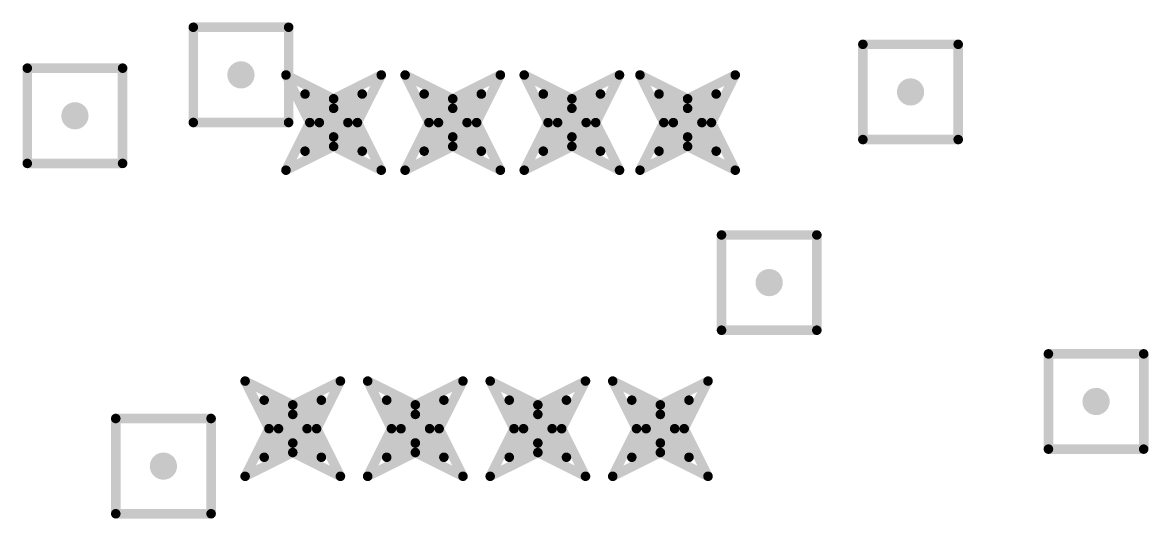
# Model space of a CAD drawing. Header units: inches. Extents: x 0 to 17, y 0 to 4.
# Drawn here: x 2.5636 to 2.8892, y 0.0055 to 0.149 of the extents above; entities that cross this region are included whole.
import ezdxf

# ---------------------------------------------------------------- set-up
doc = ezdxf.new("R2010")
doc.units = ezdxf.units.IN
doc.header["$MEASUREMENT"] = 0
doc.layers.add('Drill Drawing', color=1, linetype='Continuous')
doc.layers.add('Via Holes', color=16, linetype='Continuous')

msp = doc.modelspace()

# ---------------------------------------------------------------- hatches: boundary and pattern name
at = {"layer": 'Via Holes'}
h = msp.add_hatch(color=7, dxfattribs=at)
edge = h.paths.add_edge_path()
edge.add_arc((2.62675, 0.13389), 0.00394, 0, 360)
h = msp.add_hatch(color=7, dxfattribs=at)
edge = h.paths.add_edge_path()
edge.add_arc((2.82037, 0.12895), 0.00394, 0, 360)
h = msp.add_hatch(color=7, dxfattribs=at)
edge = h.paths.add_edge_path()
edge.add_arc((2.65354, 0.12008), 0.00787, 0, 360)
h = msp.add_hatch(color=7, dxfattribs=at)
edge = h.paths.add_edge_path()
edge.add_arc((2.68799, 0.12008), 0.00787, 0, 360)
h = msp.add_hatch(color=7, dxfattribs=at)
edge = h.paths.add_edge_path()
edge.add_arc((2.72244, 0.12008), 0.00787, 0, 360)
h = msp.add_hatch(color=7, dxfattribs=at)
edge = h.paths.add_edge_path()
edge.add_arc((2.75591, 0.12008), 0.00787, 0, 360)
h = msp.add_hatch(color=7, dxfattribs=at)
edge = h.paths.add_edge_path()
edge.add_arc((2.57874, 0.12205), 0.00394, 0, 360)
h = msp.add_hatch(color=7, dxfattribs=at)
edge = h.paths.add_edge_path()
edge.add_arc((2.77949, 0.07378), 0.00394, 0, 360)
h = msp.add_hatch(color=7, dxfattribs=at)
edge = h.paths.add_edge_path()
edge.add_arc((2.87402, 0.03937), 0.00394, 0, 360)
h = msp.add_hatch(color=7, dxfattribs=at)
edge = h.paths.add_edge_path()
edge.add_arc((2.64173, 0.0315), 0.00787, 0, 360)
h = msp.add_hatch(color=7, dxfattribs=at)
edge = h.paths.add_edge_path()
edge.add_arc((2.67717, 0.0315), 0.00787, 0, 360)
h = msp.add_hatch(color=7, dxfattribs=at)
edge = h.paths.add_edge_path()
edge.add_arc((2.7126, 0.0315), 0.00787, 0, 360)
h = msp.add_hatch(color=7, dxfattribs=at)
edge = h.paths.add_edge_path()
edge.add_arc((2.74803, 0.0315), 0.00787, 0, 360)
h = msp.add_hatch(color=7, dxfattribs=at)
edge = h.paths.add_edge_path()
edge.add_arc((2.60433, 0.02067), 0.00394, 0, 360)

# ---------------------------------------------------------------- linework, layer by layer
at = {"layer": 'Drill Drawing'}
for points in [[(2.61297, 0.14767, 0.00276, 0.00276, 0), (2.64053, 0.14767, 0.00276, 0.00276, 0)], [(2.61297, 0.12011, 0.00276, 0.00276, 0), (2.61297, 0.14767, 0.00276, 0.00276, 0)], [(2.64053, 0.12011, 0.00276, 0.00276, 0), (2.64053, 0.14767, 0.00276, 0.00276, 0)], [(2.80659, 0.14273, 0.00276, 0.00276, 0), (2.83415, 0.14273, 0.00276, 0.00276, 0)], [(2.80659, 0.11517, 0.00276, 0.00276, 0), (2.80659, 0.14273, 0.00276, 0.00276, 0)], [(2.83415, 0.11517, 0.00276, 0.00276, 0), (2.83415, 0.14273, 0.00276, 0.00276, 0)], [(2.56496, 0.13583, 0.00276, 0.00276, 0), (2.59252, 0.13583, 0.00276, 0.00276, 0)], [(2.56496, 0.10827, 0.00276, 0.00276, 0), (2.56496, 0.13583, 0.00276, 0.00276, 0)], [(2.59252, 0.10827, 0.00276, 0.00276, 0), (2.59252, 0.13583, 0.00276, 0.00276, 0)], [(2.63976, 0.13386, 0.00276, 0.00276, 0), (2.65354, 0.12697, 0.00276, 0.00276, 0)], [(2.63976, 0.13386, 0.00276, 0.00276, 0), (2.64665, 0.12008, 0.00276, 0.00276, 0)], [(2.65354, 0.12697, 0.00276, 0.00276, 0), (2.66732, 0.13386, 0.00276, 0.00276, 0)], [(2.66043, 0.12008, 0.00276, 0.00276, 0), (2.66732, 0.13386, 0.00276, 0.00276, 0)], [(2.67421, 0.13386, 0.00276, 0.00276, 0), (2.68799, 0.12697, 0.00276, 0.00276, 0)], [(2.67421, 0.13386, 0.00276, 0.00276, 0), (2.6811, 0.12008, 0.00276, 0.00276, 0)], [(2.68799, 0.12697, 0.00276, 0.00276, 0), (2.70177, 0.13386, 0.00276, 0.00276, 0)], [(2.69488, 0.12008, 0.00276, 0.00276, 0), (2.70177, 0.13386, 0.00276, 0.00276, 0)], [(2.70866, 0.13386, 0.00276, 0.00276, 0), (2.72244, 0.12697, 0.00276, 0.00276, 0)], [(2.70866, 0.13386, 0.00276, 0.00276, 0), (2.71555, 0.12008, 0.00276, 0.00276, 0)], [(2.72244, 0.12697, 0.00276, 0.00276, 0), (2.73622, 0.13386, 0.00276, 0.00276, 0)], [(2.72933, 0.12008, 0.00276, 0.00276, 0), (2.73622, 0.13386, 0.00276, 0.00276, 0)], [(2.74213, 0.13386, 0.00276, 0.00276, 0), (2.75591, 0.12697, 0.00276, 0.00276, 0)], [(2.74213, 0.13386, 0.00276, 0.00276, 0), (2.74902, 0.12008, 0.00276, 0.00276, 0)], [(2.75591, 0.12697, 0.00276, 0.00276, 0), (2.76968, 0.13386, 0.00276, 0.00276, 0)], [(2.7628, 0.12008, 0.00276, 0.00276, 0), (2.76968, 0.13386, 0.00276, 0.00276, 0)], [(2.64528, 0.12835, 0.00276, 0.00276, 0), (2.65354, 0.12421, 0.00276, 0.00276, 0)], [(2.64528, 0.12835, 0.00276, 0.00276, 0), (2.64941, 0.12008, 0.00276, 0.00276, 0)], [(2.65354, 0.12421, 0.00276, 0.00276, 0), (2.66181, 0.12835, 0.00276, 0.00276, 0)], [(2.65768, 0.12008, 0.00276, 0.00276, 0), (2.66181, 0.12835, 0.00276, 0.00276, 0)], [(2.67972, 0.12835, 0.00276, 0.00276, 0), (2.68799, 0.12421, 0.00276, 0.00276, 0)], [(2.67972, 0.12835, 0.00276, 0.00276, 0), (2.68386, 0.12008, 0.00276, 0.00276, 0)], [(2.68799, 0.12421, 0.00276, 0.00276, 0), (2.69626, 0.12835, 0.00276, 0.00276, 0)], [(2.69213, 0.12008, 0.00276, 0.00276, 0), (2.69626, 0.12835, 0.00276, 0.00276, 0)], [(2.71417, 0.12835, 0.00276, 0.00276, 0), (2.72244, 0.12421, 0.00276, 0.00276, 0)], [(2.71417, 0.12835, 0.00276, 0.00276, 0), (2.71831, 0.12008, 0.00276, 0.00276, 0)], [(2.72244, 0.12421, 0.00276, 0.00276, 0), (2.73071, 0.12835, 0.00276, 0.00276, 0)], [(2.72657, 0.12008, 0.00276, 0.00276, 0), (2.73071, 0.12835, 0.00276, 0.00276, 0)], [(2.74764, 0.12835, 0.00276, 0.00276, 0), (2.75591, 0.12421, 0.00276, 0.00276, 0)], [(2.74764, 0.12835, 0.00276, 0.00276, 0), (2.75177, 0.12008, 0.00276, 0.00276, 0)], [(2.75591, 0.12421, 0.00276, 0.00276, 0), (2.76417, 0.12835, 0.00276, 0.00276, 0)], [(2.76004, 0.12008, 0.00276, 0.00276, 0), (2.76417, 0.12835, 0.00276, 0.00276, 0)], [(2.61297, 0.12011, 0.00276, 0.00276, 0), (2.64053, 0.12011, 0.00276, 0.00276, 0)], [(2.63976, 0.1063, 0.00276, 0.00276, 0), (2.64665, 0.12008, 0.00276, 0.00276, 0)], [(2.64528, 0.11181, 0.00276, 0.00276, 0), (2.64941, 0.12008, 0.00276, 0.00276, 0)], [(2.65768, 0.12008, 0.00276, 0.00276, 0), (2.66181, 0.11181, 0.00276, 0.00276, 0)], [(2.66043, 0.12008, 0.00276, 0.00276, 0), (2.66732, 0.1063, 0.00276, 0.00276, 0)], [(2.67421, 0.1063, 0.00276, 0.00276, 0), (2.6811, 0.12008, 0.00276, 0.00276, 0)], [(2.67972, 0.11181, 0.00276, 0.00276, 0), (2.68386, 0.12008, 0.00276, 0.00276, 0)], [(2.69213, 0.12008, 0.00276, 0.00276, 0), (2.69626, 0.11181, 0.00276, 0.00276, 0)], [(2.69488, 0.12008, 0.00276, 0.00276, 0), (2.70177, 0.1063, 0.00276, 0.00276, 0)], [(2.70866, 0.1063, 0.00276, 0.00276, 0), (2.71555, 0.12008, 0.00276, 0.00276, 0)], [(2.71417, 0.11181, 0.00276, 0.00276, 0), (2.71831, 0.12008, 0.00276, 0.00276, 0)], [(2.72657, 0.12008, 0.00276, 0.00276, 0), (2.73071, 0.11181, 0.00276, 0.00276, 0)], [(2.72933, 0.12008, 0.00276, 0.00276, 0), (2.73622, 0.1063, 0.00276, 0.00276, 0)], [(2.74213, 0.1063, 0.00276, 0.00276, 0), (2.74902, 0.12008, 0.00276, 0.00276, 0)], [(2.74764, 0.11181, 0.00276, 0.00276, 0), (2.75177, 0.12008, 0.00276, 0.00276, 0)], [(2.76004, 0.12008, 0.00276, 0.00276, 0), (2.76417, 0.11181, 0.00276, 0.00276, 0)], [(2.7628, 0.12008, 0.00276, 0.00276, 0), (2.76968, 0.1063, 0.00276, 0.00276, 0)], [(2.64528, 0.11181, 0.00276, 0.00276, 0), (2.65354, 0.11594, 0.00276, 0.00276, 0)], [(2.65354, 0.11594, 0.00276, 0.00276, 0), (2.66181, 0.11181, 0.00276, 0.00276, 0)], [(2.67972, 0.11181, 0.00276, 0.00276, 0), (2.68799, 0.11594, 0.00276, 0.00276, 0)], [(2.68799, 0.11594, 0.00276, 0.00276, 0), (2.69626, 0.11181, 0.00276, 0.00276, 0)], [(2.71417, 0.11181, 0.00276, 0.00276, 0), (2.72244, 0.11594, 0.00276, 0.00276, 0)], [(2.72244, 0.11594, 0.00276, 0.00276, 0), (2.73071, 0.11181, 0.00276, 0.00276, 0)], [(2.74764, 0.11181, 0.00276, 0.00276, 0), (2.75591, 0.11594, 0.00276, 0.00276, 0)], [(2.75591, 0.11594, 0.00276, 0.00276, 0), (2.76417, 0.11181, 0.00276, 0.00276, 0)], [(2.63976, 0.1063, 0.00276, 0.00276, 0), (2.65354, 0.11319, 0.00276, 0.00276, 0)], [(2.65354, 0.11319, 0.00276, 0.00276, 0), (2.66732, 0.1063, 0.00276, 0.00276, 0)], [(2.67421, 0.1063, 0.00276, 0.00276, 0), (2.68799, 0.11319, 0.00276, 0.00276, 0)], [(2.68799, 0.11319, 0.00276, 0.00276, 0), (2.70177, 0.1063, 0.00276, 0.00276, 0)], [(2.70866, 0.1063, 0.00276, 0.00276, 0), (2.72244, 0.11319, 0.00276, 0.00276, 0)], [(2.72244, 0.11319, 0.00276, 0.00276, 0), (2.73622, 0.1063, 0.00276, 0.00276, 0)], [(2.74213, 0.1063, 0.00276, 0.00276, 0), (2.75591, 0.11319, 0.00276, 0.00276, 0)], [(2.75591, 0.11319, 0.00276, 0.00276, 0), (2.76968, 0.1063, 0.00276, 0.00276, 0)], [(2.80659, 0.11517, 0.00276, 0.00276, 0), (2.83415, 0.11517, 0.00276, 0.00276, 0)], [(2.56496, 0.10827, 0.00276, 0.00276, 0), (2.59252, 0.10827, 0.00276, 0.00276, 0)], [(2.76571, 0.08756, 0.00276, 0.00276, 0), (2.79327, 0.08756, 0.00276, 0.00276, 0)], [(2.76571, 0.06, 0.00276, 0.00276, 0), (2.76571, 0.08756, 0.00276, 0.00276, 0)], [(2.79327, 0.06, 0.00276, 0.00276, 0), (2.79327, 0.08756, 0.00276, 0.00276, 0)], [(2.76571, 0.06, 0.00276, 0.00276, 0), (2.79327, 0.06, 0.00276, 0.00276, 0)], [(2.86024, 0.05315, 0.00276, 0.00276, 0), (2.8878, 0.05315, 0.00276, 0.00276, 0)], [(2.86024, 0.02559, 0.00276, 0.00276, 0), (2.86024, 0.05315, 0.00276, 0.00276, 0)], [(2.8878, 0.02559, 0.00276, 0.00276, 0), (2.8878, 0.05315, 0.00276, 0.00276, 0)], [(2.62795, 0.04528, 0.00276, 0.00276, 0), (2.64173, 0.03839, 0.00276, 0.00276, 0)], [(2.62795, 0.04528, 0.00276, 0.00276, 0), (2.63484, 0.0315, 0.00276, 0.00276, 0)], [(2.64173, 0.03839, 0.00276, 0.00276, 0), (2.65551, 0.04528, 0.00276, 0.00276, 0)], [(2.64862, 0.0315, 0.00276, 0.00276, 0), (2.65551, 0.04528, 0.00276, 0.00276, 0)], [(2.66339, 0.04528, 0.00276, 0.00276, 0), (2.67717, 0.03839, 0.00276, 0.00276, 0)], [(2.66339, 0.04528, 0.00276, 0.00276, 0), (2.67028, 0.0315, 0.00276, 0.00276, 0)], [(2.67717, 0.03839, 0.00276, 0.00276, 0), (2.69095, 0.04528, 0.00276, 0.00276, 0)], [(2.68406, 0.0315, 0.00276, 0.00276, 0), (2.69095, 0.04528, 0.00276, 0.00276, 0)], [(2.69882, 0.04528, 0.00276, 0.00276, 0), (2.7126, 0.03839, 0.00276, 0.00276, 0)], [(2.69882, 0.04528, 0.00276, 0.00276, 0), (2.70571, 0.0315, 0.00276, 0.00276, 0)], [(2.7126, 0.03839, 0.00276, 0.00276, 0), (2.72638, 0.04528, 0.00276, 0.00276, 0)], [(2.71949, 0.0315, 0.00276, 0.00276, 0), (2.72638, 0.04528, 0.00276, 0.00276, 0)], [(2.73425, 0.04528, 0.00276, 0.00276, 0), (2.74803, 0.03839, 0.00276, 0.00276, 0)], [(2.73425, 0.04528, 0.00276, 0.00276, 0), (2.74114, 0.0315, 0.00276, 0.00276, 0)], [(2.74803, 0.03839, 0.00276, 0.00276, 0), (2.76181, 0.04528, 0.00276, 0.00276, 0)], [(2.75492, 0.0315, 0.00276, 0.00276, 0), (2.76181, 0.04528, 0.00276, 0.00276, 0)], [(2.63346, 0.03976, 0.00276, 0.00276, 0), (2.64173, 0.03563, 0.00276, 0.00276, 0)], [(2.63346, 0.03976, 0.00276, 0.00276, 0), (2.6376, 0.0315, 0.00276, 0.00276, 0)], [(2.64173, 0.03563, 0.00276, 0.00276, 0), (2.65, 0.03976, 0.00276, 0.00276, 0)], [(2.64587, 0.0315, 0.00276, 0.00276, 0), (2.65, 0.03976, 0.00276, 0.00276, 0)], [(2.6689, 0.03976, 0.00276, 0.00276, 0), (2.67717, 0.03563, 0.00276, 0.00276, 0)], [(2.6689, 0.03976, 0.00276, 0.00276, 0), (2.67303, 0.0315, 0.00276, 0.00276, 0)], [(2.67717, 0.03563, 0.00276, 0.00276, 0), (2.68543, 0.03976, 0.00276, 0.00276, 0)], [(2.6813, 0.0315, 0.00276, 0.00276, 0), (2.68543, 0.03976, 0.00276, 0.00276, 0)], [(2.70433, 0.03976, 0.00276, 0.00276, 0), (2.7126, 0.03563, 0.00276, 0.00276, 0)], [(2.70433, 0.03976, 0.00276, 0.00276, 0), (2.70846, 0.0315, 0.00276, 0.00276, 0)], [(2.7126, 0.03563, 0.00276, 0.00276, 0), (2.72087, 0.03976, 0.00276, 0.00276, 0)], [(2.71673, 0.0315, 0.00276, 0.00276, 0), (2.72087, 0.03976, 0.00276, 0.00276, 0)], [(2.73976, 0.03976, 0.00276, 0.00276, 0), (2.74803, 0.03563, 0.00276, 0.00276, 0)], [(2.73976, 0.03976, 0.00276, 0.00276, 0), (2.7439, 0.0315, 0.00276, 0.00276, 0)], [(2.74803, 0.03563, 0.00276, 0.00276, 0), (2.7563, 0.03976, 0.00276, 0.00276, 0)], [(2.75217, 0.0315, 0.00276, 0.00276, 0), (2.7563, 0.03976, 0.00276, 0.00276, 0)], [(2.59055, 0.03445, 0.00276, 0.00276, 0), (2.61811, 0.03445, 0.00276, 0.00276, 0)], [(2.59055, 0.00689, 0.00276, 0.00276, 0), (2.59055, 0.03445, 0.00276, 0.00276, 0)], [(2.61811, 0.00689, 0.00276, 0.00276, 0), (2.61811, 0.03445, 0.00276, 0.00276, 0)], [(2.62795, 0.01772, 0.00276, 0.00276, 0), (2.63484, 0.0315, 0.00276, 0.00276, 0)], [(2.63346, 0.02323, 0.00276, 0.00276, 0), (2.6376, 0.0315, 0.00276, 0.00276, 0)], [(2.64587, 0.0315, 0.00276, 0.00276, 0), (2.65, 0.02323, 0.00276, 0.00276, 0)], [(2.64862, 0.0315, 0.00276, 0.00276, 0), (2.65551, 0.01772, 0.00276, 0.00276, 0)], [(2.66339, 0.01772, 0.00276, 0.00276, 0), (2.67028, 0.0315, 0.00276, 0.00276, 0)], [(2.6689, 0.02323, 0.00276, 0.00276, 0), (2.67303, 0.0315, 0.00276, 0.00276, 0)], [(2.6813, 0.0315, 0.00276, 0.00276, 0), (2.68543, 0.02323, 0.00276, 0.00276, 0)], [(2.68406, 0.0315, 0.00276, 0.00276, 0), (2.69095, 0.01772, 0.00276, 0.00276, 0)], [(2.69882, 0.01772, 0.00276, 0.00276, 0), (2.70571, 0.0315, 0.00276, 0.00276, 0)], [(2.70433, 0.02323, 0.00276, 0.00276, 0), (2.70846, 0.0315, 0.00276, 0.00276, 0)], [(2.71673, 0.0315, 0.00276, 0.00276, 0), (2.72087, 0.02323, 0.00276, 0.00276, 0)], [(2.71949, 0.0315, 0.00276, 0.00276, 0), (2.72638, 0.01772, 0.00276, 0.00276, 0)], [(2.73425, 0.01772, 0.00276, 0.00276, 0), (2.74114, 0.0315, 0.00276, 0.00276, 0)], [(2.73976, 0.02323, 0.00276, 0.00276, 0), (2.7439, 0.0315, 0.00276, 0.00276, 0)], [(2.75217, 0.0315, 0.00276, 0.00276, 0), (2.7563, 0.02323, 0.00276, 0.00276, 0)], [(2.75492, 0.0315, 0.00276, 0.00276, 0), (2.76181, 0.01772, 0.00276, 0.00276, 0)], [(2.63346, 0.02323, 0.00276, 0.00276, 0), (2.64173, 0.02736, 0.00276, 0.00276, 0)], [(2.64173, 0.02736, 0.00276, 0.00276, 0), (2.65, 0.02323, 0.00276, 0.00276, 0)], [(2.6689, 0.02323, 0.00276, 0.00276, 0), (2.67717, 0.02736, 0.00276, 0.00276, 0)], [(2.67717, 0.02736, 0.00276, 0.00276, 0), (2.68543, 0.02323, 0.00276, 0.00276, 0)], [(2.70433, 0.02323, 0.00276, 0.00276, 0), (2.7126, 0.02736, 0.00276, 0.00276, 0)], [(2.7126, 0.02736, 0.00276, 0.00276, 0), (2.72087, 0.02323, 0.00276, 0.00276, 0)], [(2.73976, 0.02323, 0.00276, 0.00276, 0), (2.74803, 0.02736, 0.00276, 0.00276, 0)], [(2.74803, 0.02736, 0.00276, 0.00276, 0), (2.7563, 0.02323, 0.00276, 0.00276, 0)], [(2.86024, 0.02559, 0.00276, 0.00276, 0), (2.8878, 0.02559, 0.00276, 0.00276, 0)], [(2.62795, 0.01772, 0.00276, 0.00276, 0), (2.64173, 0.02461, 0.00276, 0.00276, 0)], [(2.64173, 0.02461, 0.00276, 0.00276, 0), (2.65551, 0.01772, 0.00276, 0.00276, 0)], [(2.66339, 0.01772, 0.00276, 0.00276, 0), (2.67717, 0.02461, 0.00276, 0.00276, 0)], [(2.67717, 0.02461, 0.00276, 0.00276, 0), (2.69095, 0.01772, 0.00276, 0.00276, 0)], [(2.69882, 0.01772, 0.00276, 0.00276, 0), (2.7126, 0.02461, 0.00276, 0.00276, 0)], [(2.7126, 0.02461, 0.00276, 0.00276, 0), (2.72638, 0.01772, 0.00276, 0.00276, 0)], [(2.73425, 0.01772, 0.00276, 0.00276, 0), (2.74803, 0.02461, 0.00276, 0.00276, 0)], [(2.74803, 0.02461, 0.00276, 0.00276, 0), (2.76181, 0.01772, 0.00276, 0.00276, 0)], [(2.59055, 0.00689, 0.00276, 0.00276, 0), (2.61811, 0.00689, 0.00276, 0.00276, 0)]]:
    msp.add_lwpolyline(points, format="xyseb", dxfattribs=at)
for points in [[(2.61228, 0.14767, 0.00138, 0.00138, 1), (2.61366, 0.14767, 0.00138, 0.00138, 1)], [(2.61228, 0.14767, 0.00138, 0.00138, 1), (2.61366, 0.14767, 0.00138, 0.00138, 1)], [(2.63984, 0.14767, 0.00138, 0.00138, 1), (2.64122, 0.14767, 0.00138, 0.00138, 1)], [(2.63984, 0.14767, 0.00138, 0.00138, 1), (2.64122, 0.14767, 0.00138, 0.00138, 1)], [(2.8059, 0.14273, 0.00138, 0.00138, 1), (2.80728, 0.14273, 0.00138, 0.00138, 1)], [(2.8059, 0.14273, 0.00138, 0.00138, 1), (2.80728, 0.14273, 0.00138, 0.00138, 1)], [(2.83346, 0.14273, 0.00138, 0.00138, 1), (2.83484, 0.14273, 0.00138, 0.00138, 1)], [(2.83346, 0.14273, 0.00138, 0.00138, 1), (2.83484, 0.14273, 0.00138, 0.00138, 1)], [(2.56427, 0.13583, 0.00138, 0.00138, 1), (2.56565, 0.13583, 0.00138, 0.00138, 1)], [(2.56427, 0.13583, 0.00138, 0.00138, 1), (2.56565, 0.13583, 0.00138, 0.00138, 1)], [(2.59183, 0.13583, 0.00138, 0.00138, 1), (2.59321, 0.13583, 0.00138, 0.00138, 1)], [(2.59183, 0.13583, 0.00138, 0.00138, 1), (2.59321, 0.13583, 0.00138, 0.00138, 1)], [(2.63907, 0.13386, 0.00138, 0.00138, 1), (2.64045, 0.13386, 0.00138, 0.00138, 1)], [(2.63907, 0.13386, 0.00138, 0.00138, 1), (2.64045, 0.13386, 0.00138, 0.00138, 1)], [(2.66663, 0.13386, 0.00138, 0.00138, 1), (2.66801, 0.13386, 0.00138, 0.00138, 1)], [(2.66663, 0.13386, 0.00138, 0.00138, 1), (2.66801, 0.13386, 0.00138, 0.00138, 1)], [(2.67352, 0.13386, 0.00138, 0.00138, 1), (2.6749, 0.13386, 0.00138, 0.00138, 1)], [(2.67352, 0.13386, 0.00138, 0.00138, 1), (2.6749, 0.13386, 0.00138, 0.00138, 1)], [(2.70108, 0.13386, 0.00138, 0.00138, 1), (2.70246, 0.13386, 0.00138, 0.00138, 1)], [(2.70108, 0.13386, 0.00138, 0.00138, 1), (2.70246, 0.13386, 0.00138, 0.00138, 1)], [(2.70797, 0.13386, 0.00138, 0.00138, 1), (2.70935, 0.13386, 0.00138, 0.00138, 1)], [(2.70797, 0.13386, 0.00138, 0.00138, 1), (2.70935, 0.13386, 0.00138, 0.00138, 1)], [(2.73553, 0.13386, 0.00138, 0.00138, 1), (2.73691, 0.13386, 0.00138, 0.00138, 1)], [(2.73553, 0.13386, 0.00138, 0.00138, 1), (2.73691, 0.13386, 0.00138, 0.00138, 1)], [(2.74144, 0.13386, 0.00138, 0.00138, 1), (2.74281, 0.13386, 0.00138, 0.00138, 1)], [(2.74144, 0.13386, 0.00138, 0.00138, 1), (2.74281, 0.13386, 0.00138, 0.00138, 1)], [(2.769, 0.13386, 0.00138, 0.00138, 1), (2.77037, 0.13386, 0.00138, 0.00138, 1)], [(2.769, 0.13386, 0.00138, 0.00138, 1), (2.77037, 0.13386, 0.00138, 0.00138, 1)], [(2.64459, 0.12835, 0.00138, 0.00138, 1), (2.64596, 0.12835, 0.00138, 0.00138, 1)], [(2.64459, 0.12835, 0.00138, 0.00138, 1), (2.64596, 0.12835, 0.00138, 0.00138, 1)], [(2.65285, 0.12697, 0.00138, 0.00138, 1), (2.65423, 0.12697, 0.00138, 0.00138, 1)], [(2.65285, 0.12697, 0.00138, 0.00138, 1), (2.65423, 0.12697, 0.00138, 0.00138, 1)], [(2.66112, 0.12835, 0.00138, 0.00138, 1), (2.6625, 0.12835, 0.00138, 0.00138, 1)], [(2.66112, 0.12835, 0.00138, 0.00138, 1), (2.6625, 0.12835, 0.00138, 0.00138, 1)], [(2.67904, 0.12835, 0.00138, 0.00138, 1), (2.68041, 0.12835, 0.00138, 0.00138, 1)], [(2.67904, 0.12835, 0.00138, 0.00138, 1), (2.68041, 0.12835, 0.00138, 0.00138, 1)], [(2.6873, 0.12697, 0.00138, 0.00138, 1), (2.68868, 0.12697, 0.00138, 0.00138, 1)], [(2.6873, 0.12697, 0.00138, 0.00138, 1), (2.68868, 0.12697, 0.00138, 0.00138, 1)], [(2.69557, 0.12835, 0.00138, 0.00138, 1), (2.69695, 0.12835, 0.00138, 0.00138, 1)], [(2.69557, 0.12835, 0.00138, 0.00138, 1), (2.69695, 0.12835, 0.00138, 0.00138, 1)], [(2.71348, 0.12835, 0.00138, 0.00138, 1), (2.71486, 0.12835, 0.00138, 0.00138, 1)], [(2.71348, 0.12835, 0.00138, 0.00138, 1), (2.71486, 0.12835, 0.00138, 0.00138, 1)], [(2.72175, 0.12697, 0.00138, 0.00138, 1), (2.72313, 0.12697, 0.00138, 0.00138, 1)], [(2.72175, 0.12697, 0.00138, 0.00138, 1), (2.72313, 0.12697, 0.00138, 0.00138, 1)], [(2.73002, 0.12835, 0.00138, 0.00138, 1), (2.7314, 0.12835, 0.00138, 0.00138, 1)], [(2.73002, 0.12835, 0.00138, 0.00138, 1), (2.7314, 0.12835, 0.00138, 0.00138, 1)], [(2.74695, 0.12835, 0.00138, 0.00138, 1), (2.74833, 0.12835, 0.00138, 0.00138, 1)], [(2.74695, 0.12835, 0.00138, 0.00138, 1), (2.74833, 0.12835, 0.00138, 0.00138, 1)], [(2.75522, 0.12697, 0.00138, 0.00138, 1), (2.75659, 0.12697, 0.00138, 0.00138, 1)], [(2.75522, 0.12697, 0.00138, 0.00138, 1), (2.75659, 0.12697, 0.00138, 0.00138, 1)], [(2.76348, 0.12835, 0.00138, 0.00138, 1), (2.76486, 0.12835, 0.00138, 0.00138, 1)], [(2.76348, 0.12835, 0.00138, 0.00138, 1), (2.76486, 0.12835, 0.00138, 0.00138, 1)], [(2.65285, 0.12421, 0.00138, 0.00138, 1), (2.65423, 0.12421, 0.00138, 0.00138, 1)], [(2.65285, 0.12421, 0.00138, 0.00138, 1), (2.65423, 0.12421, 0.00138, 0.00138, 1)], [(2.6873, 0.12421, 0.00138, 0.00138, 1), (2.68868, 0.12421, 0.00138, 0.00138, 1)], [(2.6873, 0.12421, 0.00138, 0.00138, 1), (2.68868, 0.12421, 0.00138, 0.00138, 1)], [(2.72175, 0.12421, 0.00138, 0.00138, 1), (2.72313, 0.12421, 0.00138, 0.00138, 1)], [(2.72175, 0.12421, 0.00138, 0.00138, 1), (2.72313, 0.12421, 0.00138, 0.00138, 1)], [(2.75522, 0.12421, 0.00138, 0.00138, 1), (2.75659, 0.12421, 0.00138, 0.00138, 1)], [(2.75522, 0.12421, 0.00138, 0.00138, 1), (2.75659, 0.12421, 0.00138, 0.00138, 1)], [(2.61228, 0.12011, 0.00138, 0.00138, 1), (2.61366, 0.12011, 0.00138, 0.00138, 1)], [(2.61228, 0.12011, 0.00138, 0.00138, 1), (2.61366, 0.12011, 0.00138, 0.00138, 1)], [(2.63984, 0.12011, 0.00138, 0.00138, 1), (2.64122, 0.12011, 0.00138, 0.00138, 1)], [(2.63984, 0.12011, 0.00138, 0.00138, 1), (2.64122, 0.12011, 0.00138, 0.00138, 1)], [(2.64596, 0.12008, 0.00138, 0.00138, 1), (2.64734, 0.12008, 0.00138, 0.00138, 1)], [(2.64596, 0.12008, 0.00138, 0.00138, 1), (2.64734, 0.12008, 0.00138, 0.00138, 1)], [(2.64872, 0.12008, 0.00138, 0.00138, 1), (2.6501, 0.12008, 0.00138, 0.00138, 1)], [(2.64872, 0.12008, 0.00138, 0.00138, 1), (2.6501, 0.12008, 0.00138, 0.00138, 1)], [(2.65699, 0.12008, 0.00138, 0.00138, 1), (2.65837, 0.12008, 0.00138, 0.00138, 1)], [(2.65699, 0.12008, 0.00138, 0.00138, 1), (2.65837, 0.12008, 0.00138, 0.00138, 1)], [(2.65974, 0.12008, 0.00138, 0.00138, 1), (2.66112, 0.12008, 0.00138, 0.00138, 1)], [(2.65974, 0.12008, 0.00138, 0.00138, 1), (2.66112, 0.12008, 0.00138, 0.00138, 1)], [(2.68041, 0.12008, 0.00138, 0.00138, 1), (2.68179, 0.12008, 0.00138, 0.00138, 1)], [(2.68041, 0.12008, 0.00138, 0.00138, 1), (2.68179, 0.12008, 0.00138, 0.00138, 1)], [(2.68317, 0.12008, 0.00138, 0.00138, 1), (2.68455, 0.12008, 0.00138, 0.00138, 1)], [(2.68317, 0.12008, 0.00138, 0.00138, 1), (2.68455, 0.12008, 0.00138, 0.00138, 1)], [(2.69144, 0.12008, 0.00138, 0.00138, 1), (2.69281, 0.12008, 0.00138, 0.00138, 1)], [(2.69144, 0.12008, 0.00138, 0.00138, 1), (2.69281, 0.12008, 0.00138, 0.00138, 1)], [(2.69419, 0.12008, 0.00138, 0.00138, 1), (2.69557, 0.12008, 0.00138, 0.00138, 1)], [(2.69419, 0.12008, 0.00138, 0.00138, 1), (2.69557, 0.12008, 0.00138, 0.00138, 1)], [(2.71486, 0.12008, 0.00138, 0.00138, 1), (2.71624, 0.12008, 0.00138, 0.00138, 1)], [(2.71486, 0.12008, 0.00138, 0.00138, 1), (2.71624, 0.12008, 0.00138, 0.00138, 1)], [(2.71762, 0.12008, 0.00138, 0.00138, 1), (2.719, 0.12008, 0.00138, 0.00138, 1)], [(2.71762, 0.12008, 0.00138, 0.00138, 1), (2.719, 0.12008, 0.00138, 0.00138, 1)], [(2.72589, 0.12008, 0.00138, 0.00138, 1), (2.72726, 0.12008, 0.00138, 0.00138, 1)], [(2.72589, 0.12008, 0.00138, 0.00138, 1), (2.72726, 0.12008, 0.00138, 0.00138, 1)], [(2.72864, 0.12008, 0.00138, 0.00138, 1), (2.73002, 0.12008, 0.00138, 0.00138, 1)], [(2.72864, 0.12008, 0.00138, 0.00138, 1), (2.73002, 0.12008, 0.00138, 0.00138, 1)], [(2.74833, 0.12008, 0.00138, 0.00138, 1), (2.7497, 0.12008, 0.00138, 0.00138, 1)], [(2.74833, 0.12008, 0.00138, 0.00138, 1), (2.7497, 0.12008, 0.00138, 0.00138, 1)], [(2.75108, 0.12008, 0.00138, 0.00138, 1), (2.75246, 0.12008, 0.00138, 0.00138, 1)], [(2.75108, 0.12008, 0.00138, 0.00138, 1), (2.75246, 0.12008, 0.00138, 0.00138, 1)], [(2.75935, 0.12008, 0.00138, 0.00138, 1), (2.76073, 0.12008, 0.00138, 0.00138, 1)], [(2.75935, 0.12008, 0.00138, 0.00138, 1), (2.76073, 0.12008, 0.00138, 0.00138, 1)], [(2.76211, 0.12008, 0.00138, 0.00138, 1), (2.76348, 0.12008, 0.00138, 0.00138, 1)], [(2.76211, 0.12008, 0.00138, 0.00138, 1), (2.76348, 0.12008, 0.00138, 0.00138, 1)], [(2.65285, 0.11594, 0.00138, 0.00138, 1), (2.65423, 0.11594, 0.00138, 0.00138, 1)], [(2.65285, 0.11594, 0.00138, 0.00138, 1), (2.65423, 0.11594, 0.00138, 0.00138, 1)], [(2.6873, 0.11594, 0.00138, 0.00138, 1), (2.68868, 0.11594, 0.00138, 0.00138, 1)], [(2.6873, 0.11594, 0.00138, 0.00138, 1), (2.68868, 0.11594, 0.00138, 0.00138, 1)], [(2.72175, 0.11594, 0.00138, 0.00138, 1), (2.72313, 0.11594, 0.00138, 0.00138, 1)], [(2.72175, 0.11594, 0.00138, 0.00138, 1), (2.72313, 0.11594, 0.00138, 0.00138, 1)], [(2.75522, 0.11594, 0.00138, 0.00138, 1), (2.75659, 0.11594, 0.00138, 0.00138, 1)], [(2.75522, 0.11594, 0.00138, 0.00138, 1), (2.75659, 0.11594, 0.00138, 0.00138, 1)], [(2.65285, 0.11319, 0.00138, 0.00138, 1), (2.65423, 0.11319, 0.00138, 0.00138, 1)], [(2.65285, 0.11319, 0.00138, 0.00138, 1), (2.65423, 0.11319, 0.00138, 0.00138, 1)], [(2.6873, 0.11319, 0.00138, 0.00138, 1), (2.68868, 0.11319, 0.00138, 0.00138, 1)], [(2.6873, 0.11319, 0.00138, 0.00138, 1), (2.68868, 0.11319, 0.00138, 0.00138, 1)], [(2.72175, 0.11319, 0.00138, 0.00138, 1), (2.72313, 0.11319, 0.00138, 0.00138, 1)], [(2.72175, 0.11319, 0.00138, 0.00138, 1), (2.72313, 0.11319, 0.00138, 0.00138, 1)], [(2.75522, 0.11319, 0.00138, 0.00138, 1), (2.75659, 0.11319, 0.00138, 0.00138, 1)], [(2.75522, 0.11319, 0.00138, 0.00138, 1), (2.75659, 0.11319, 0.00138, 0.00138, 1)], [(2.8059, 0.11517, 0.00138, 0.00138, 1), (2.80728, 0.11517, 0.00138, 0.00138, 1)], [(2.8059, 0.11517, 0.00138, 0.00138, 1), (2.80728, 0.11517, 0.00138, 0.00138, 1)], [(2.83346, 0.11517, 0.00138, 0.00138, 1), (2.83484, 0.11517, 0.00138, 0.00138, 1)], [(2.83346, 0.11517, 0.00138, 0.00138, 1), (2.83484, 0.11517, 0.00138, 0.00138, 1)], [(2.64459, 0.11181, 0.00138, 0.00138, 1), (2.64596, 0.11181, 0.00138, 0.00138, 1)], [(2.64459, 0.11181, 0.00138, 0.00138, 1), (2.64596, 0.11181, 0.00138, 0.00138, 1)], [(2.66112, 0.11181, 0.00138, 0.00138, 1), (2.6625, 0.11181, 0.00138, 0.00138, 1)], [(2.66112, 0.11181, 0.00138, 0.00138, 1), (2.6625, 0.11181, 0.00138, 0.00138, 1)], [(2.67904, 0.11181, 0.00138, 0.00138, 1), (2.68041, 0.11181, 0.00138, 0.00138, 1)], [(2.67904, 0.11181, 0.00138, 0.00138, 1), (2.68041, 0.11181, 0.00138, 0.00138, 1)], [(2.69557, 0.11181, 0.00138, 0.00138, 1), (2.69695, 0.11181, 0.00138, 0.00138, 1)], [(2.69557, 0.11181, 0.00138, 0.00138, 1), (2.69695, 0.11181, 0.00138, 0.00138, 1)], [(2.71348, 0.11181, 0.00138, 0.00138, 1), (2.71486, 0.11181, 0.00138, 0.00138, 1)], [(2.71348, 0.11181, 0.00138, 0.00138, 1), (2.71486, 0.11181, 0.00138, 0.00138, 1)], [(2.73002, 0.11181, 0.00138, 0.00138, 1), (2.7314, 0.11181, 0.00138, 0.00138, 1)], [(2.73002, 0.11181, 0.00138, 0.00138, 1), (2.7314, 0.11181, 0.00138, 0.00138, 1)], [(2.74695, 0.11181, 0.00138, 0.00138, 1), (2.74833, 0.11181, 0.00138, 0.00138, 1)], [(2.74695, 0.11181, 0.00138, 0.00138, 1), (2.74833, 0.11181, 0.00138, 0.00138, 1)], [(2.76348, 0.11181, 0.00138, 0.00138, 1), (2.76486, 0.11181, 0.00138, 0.00138, 1)], [(2.76348, 0.11181, 0.00138, 0.00138, 1), (2.76486, 0.11181, 0.00138, 0.00138, 1)], [(2.56427, 0.10827, 0.00138, 0.00138, 1), (2.56565, 0.10827, 0.00138, 0.00138, 1)], [(2.56427, 0.10827, 0.00138, 0.00138, 1), (2.56565, 0.10827, 0.00138, 0.00138, 1)], [(2.59183, 0.10827, 0.00138, 0.00138, 1), (2.59321, 0.10827, 0.00138, 0.00138, 1)], [(2.59183, 0.10827, 0.00138, 0.00138, 1), (2.59321, 0.10827, 0.00138, 0.00138, 1)], [(2.63907, 0.1063, 0.00138, 0.00138, 1), (2.64045, 0.1063, 0.00138, 0.00138, 1)], [(2.63907, 0.1063, 0.00138, 0.00138, 1), (2.64045, 0.1063, 0.00138, 0.00138, 1)], [(2.66663, 0.1063, 0.00138, 0.00138, 1), (2.66801, 0.1063, 0.00138, 0.00138, 1)], [(2.66663, 0.1063, 0.00138, 0.00138, 1), (2.66801, 0.1063, 0.00138, 0.00138, 1)], [(2.67352, 0.1063, 0.00138, 0.00138, 1), (2.6749, 0.1063, 0.00138, 0.00138, 1)], [(2.67352, 0.1063, 0.00138, 0.00138, 1), (2.6749, 0.1063, 0.00138, 0.00138, 1)], [(2.70108, 0.1063, 0.00138, 0.00138, 1), (2.70246, 0.1063, 0.00138, 0.00138, 1)], [(2.70108, 0.1063, 0.00138, 0.00138, 1), (2.70246, 0.1063, 0.00138, 0.00138, 1)], [(2.70797, 0.1063, 0.00138, 0.00138, 1), (2.70935, 0.1063, 0.00138, 0.00138, 1)], [(2.70797, 0.1063, 0.00138, 0.00138, 1), (2.70935, 0.1063, 0.00138, 0.00138, 1)], [(2.73553, 0.1063, 0.00138, 0.00138, 1), (2.73691, 0.1063, 0.00138, 0.00138, 1)], [(2.73553, 0.1063, 0.00138, 0.00138, 1), (2.73691, 0.1063, 0.00138, 0.00138, 1)], [(2.74144, 0.1063, 0.00138, 0.00138, 1), (2.74281, 0.1063, 0.00138, 0.00138, 1)], [(2.74144, 0.1063, 0.00138, 0.00138, 1), (2.74281, 0.1063, 0.00138, 0.00138, 1)], [(2.769, 0.1063, 0.00138, 0.00138, 1), (2.77037, 0.1063, 0.00138, 0.00138, 1)], [(2.769, 0.1063, 0.00138, 0.00138, 1), (2.77037, 0.1063, 0.00138, 0.00138, 1)], [(2.76502, 0.08756, 0.00138, 0.00138, 1), (2.7664, 0.08756, 0.00138, 0.00138, 1)], [(2.76502, 0.08756, 0.00138, 0.00138, 1), (2.7664, 0.08756, 0.00138, 0.00138, 1)], [(2.79258, 0.08756, 0.00138, 0.00138, 1), (2.79396, 0.08756, 0.00138, 0.00138, 1)], [(2.79258, 0.08756, 0.00138, 0.00138, 1), (2.79396, 0.08756, 0.00138, 0.00138, 1)], [(2.76502, 0.06, 0.00138, 0.00138, 1), (2.7664, 0.06, 0.00138, 0.00138, 1)], [(2.76502, 0.06, 0.00138, 0.00138, 1), (2.7664, 0.06, 0.00138, 0.00138, 1)], [(2.79258, 0.06, 0.00138, 0.00138, 1), (2.79396, 0.06, 0.00138, 0.00138, 1)], [(2.79258, 0.06, 0.00138, 0.00138, 1), (2.79396, 0.06, 0.00138, 0.00138, 1)], [(2.85955, 0.05315, 0.00138, 0.00138, 1), (2.86093, 0.05315, 0.00138, 0.00138, 1)], [(2.85955, 0.05315, 0.00138, 0.00138, 1), (2.86093, 0.05315, 0.00138, 0.00138, 1)], [(2.88711, 0.05315, 0.00138, 0.00138, 1), (2.88848, 0.05315, 0.00138, 0.00138, 1)], [(2.88711, 0.05315, 0.00138, 0.00138, 1), (2.88848, 0.05315, 0.00138, 0.00138, 1)], [(2.62726, 0.04528, 0.00138, 0.00138, 1), (2.62864, 0.04528, 0.00138, 0.00138, 1)], [(2.62726, 0.04528, 0.00138, 0.00138, 1), (2.62864, 0.04528, 0.00138, 0.00138, 1)], [(2.65482, 0.04528, 0.00138, 0.00138, 1), (2.6562, 0.04528, 0.00138, 0.00138, 1)], [(2.65482, 0.04528, 0.00138, 0.00138, 1), (2.6562, 0.04528, 0.00138, 0.00138, 1)], [(2.6627, 0.04528, 0.00138, 0.00138, 1), (2.66408, 0.04528, 0.00138, 0.00138, 1)], [(2.6627, 0.04528, 0.00138, 0.00138, 1), (2.66408, 0.04528, 0.00138, 0.00138, 1)], [(2.69026, 0.04528, 0.00138, 0.00138, 1), (2.69163, 0.04528, 0.00138, 0.00138, 1)], [(2.69026, 0.04528, 0.00138, 0.00138, 1), (2.69163, 0.04528, 0.00138, 0.00138, 1)], [(2.69813, 0.04528, 0.00138, 0.00138, 1), (2.69951, 0.04528, 0.00138, 0.00138, 1)], [(2.69813, 0.04528, 0.00138, 0.00138, 1), (2.69951, 0.04528, 0.00138, 0.00138, 1)], [(2.72569, 0.04528, 0.00138, 0.00138, 1), (2.72707, 0.04528, 0.00138, 0.00138, 1)], [(2.72569, 0.04528, 0.00138, 0.00138, 1), (2.72707, 0.04528, 0.00138, 0.00138, 1)], [(2.73356, 0.04528, 0.00138, 0.00138, 1), (2.73494, 0.04528, 0.00138, 0.00138, 1)], [(2.73356, 0.04528, 0.00138, 0.00138, 1), (2.73494, 0.04528, 0.00138, 0.00138, 1)], [(2.76112, 0.04528, 0.00138, 0.00138, 1), (2.7625, 0.04528, 0.00138, 0.00138, 1)], [(2.76112, 0.04528, 0.00138, 0.00138, 1), (2.7625, 0.04528, 0.00138, 0.00138, 1)], [(2.63278, 0.03976, 0.00138, 0.00138, 1), (2.63415, 0.03976, 0.00138, 0.00138, 1)], [(2.63278, 0.03976, 0.00138, 0.00138, 1), (2.63415, 0.03976, 0.00138, 0.00138, 1)], [(2.64104, 0.03839, 0.00138, 0.00138, 1), (2.64242, 0.03839, 0.00138, 0.00138, 1)], [(2.64104, 0.03839, 0.00138, 0.00138, 1), (2.64242, 0.03839, 0.00138, 0.00138, 1)], [(2.64931, 0.03976, 0.00138, 0.00138, 1), (2.65069, 0.03976, 0.00138, 0.00138, 1)], [(2.64931, 0.03976, 0.00138, 0.00138, 1), (2.65069, 0.03976, 0.00138, 0.00138, 1)], [(2.66821, 0.03976, 0.00138, 0.00138, 1), (2.66959, 0.03976, 0.00138, 0.00138, 1)], [(2.66821, 0.03976, 0.00138, 0.00138, 1), (2.66959, 0.03976, 0.00138, 0.00138, 1)], [(2.67648, 0.03839, 0.00138, 0.00138, 1), (2.67786, 0.03839, 0.00138, 0.00138, 1)], [(2.67648, 0.03839, 0.00138, 0.00138, 1), (2.67786, 0.03839, 0.00138, 0.00138, 1)], [(2.68474, 0.03976, 0.00138, 0.00138, 1), (2.68612, 0.03976, 0.00138, 0.00138, 1)], [(2.68474, 0.03976, 0.00138, 0.00138, 1), (2.68612, 0.03976, 0.00138, 0.00138, 1)], [(2.70364, 0.03976, 0.00138, 0.00138, 1), (2.70502, 0.03976, 0.00138, 0.00138, 1)], [(2.70364, 0.03976, 0.00138, 0.00138, 1), (2.70502, 0.03976, 0.00138, 0.00138, 1)], [(2.71191, 0.03839, 0.00138, 0.00138, 1), (2.71329, 0.03839, 0.00138, 0.00138, 1)], [(2.71191, 0.03839, 0.00138, 0.00138, 1), (2.71329, 0.03839, 0.00138, 0.00138, 1)], [(2.72018, 0.03976, 0.00138, 0.00138, 1), (2.72155, 0.03976, 0.00138, 0.00138, 1)], [(2.72018, 0.03976, 0.00138, 0.00138, 1), (2.72155, 0.03976, 0.00138, 0.00138, 1)], [(2.73908, 0.03976, 0.00138, 0.00138, 1), (2.74045, 0.03976, 0.00138, 0.00138, 1)], [(2.73908, 0.03976, 0.00138, 0.00138, 1), (2.74045, 0.03976, 0.00138, 0.00138, 1)], [(2.74734, 0.03839, 0.00138, 0.00138, 1), (2.74872, 0.03839, 0.00138, 0.00138, 1)], [(2.74734, 0.03839, 0.00138, 0.00138, 1), (2.74872, 0.03839, 0.00138, 0.00138, 1)], [(2.75561, 0.03976, 0.00138, 0.00138, 1), (2.75699, 0.03976, 0.00138, 0.00138, 1)], [(2.75561, 0.03976, 0.00138, 0.00138, 1), (2.75699, 0.03976, 0.00138, 0.00138, 1)], [(2.58986, 0.03445, 0.00138, 0.00138, 1), (2.59124, 0.03445, 0.00138, 0.00138, 1)], [(2.58986, 0.03445, 0.00138, 0.00138, 1), (2.59124, 0.03445, 0.00138, 0.00138, 1)], [(2.61742, 0.03445, 0.00138, 0.00138, 1), (2.6188, 0.03445, 0.00138, 0.00138, 1)], [(2.61742, 0.03445, 0.00138, 0.00138, 1), (2.6188, 0.03445, 0.00138, 0.00138, 1)], [(2.64104, 0.03563, 0.00138, 0.00138, 1), (2.64242, 0.03563, 0.00138, 0.00138, 1)], [(2.64104, 0.03563, 0.00138, 0.00138, 1), (2.64242, 0.03563, 0.00138, 0.00138, 1)], [(2.67648, 0.03563, 0.00138, 0.00138, 1), (2.67786, 0.03563, 0.00138, 0.00138, 1)], [(2.67648, 0.03563, 0.00138, 0.00138, 1), (2.67786, 0.03563, 0.00138, 0.00138, 1)], [(2.71191, 0.03563, 0.00138, 0.00138, 1), (2.71329, 0.03563, 0.00138, 0.00138, 1)], [(2.71191, 0.03563, 0.00138, 0.00138, 1), (2.71329, 0.03563, 0.00138, 0.00138, 1)], [(2.74734, 0.03563, 0.00138, 0.00138, 1), (2.74872, 0.03563, 0.00138, 0.00138, 1)], [(2.74734, 0.03563, 0.00138, 0.00138, 1), (2.74872, 0.03563, 0.00138, 0.00138, 1)], [(2.63415, 0.0315, 0.00138, 0.00138, 1), (2.63553, 0.0315, 0.00138, 0.00138, 1)], [(2.63415, 0.0315, 0.00138, 0.00138, 1), (2.63553, 0.0315, 0.00138, 0.00138, 1)], [(2.63691, 0.0315, 0.00138, 0.00138, 1), (2.63829, 0.0315, 0.00138, 0.00138, 1)], [(2.63691, 0.0315, 0.00138, 0.00138, 1), (2.63829, 0.0315, 0.00138, 0.00138, 1)], [(2.64518, 0.0315, 0.00138, 0.00138, 1), (2.64655, 0.0315, 0.00138, 0.00138, 1)], [(2.64518, 0.0315, 0.00138, 0.00138, 1), (2.64655, 0.0315, 0.00138, 0.00138, 1)], [(2.64793, 0.0315, 0.00138, 0.00138, 1), (2.64931, 0.0315, 0.00138, 0.00138, 1)], [(2.64793, 0.0315, 0.00138, 0.00138, 1), (2.64931, 0.0315, 0.00138, 0.00138, 1)], [(2.66959, 0.0315, 0.00138, 0.00138, 1), (2.67097, 0.0315, 0.00138, 0.00138, 1)], [(2.66959, 0.0315, 0.00138, 0.00138, 1), (2.67097, 0.0315, 0.00138, 0.00138, 1)], [(2.67234, 0.0315, 0.00138, 0.00138, 1), (2.67372, 0.0315, 0.00138, 0.00138, 1)], [(2.67234, 0.0315, 0.00138, 0.00138, 1), (2.67372, 0.0315, 0.00138, 0.00138, 1)], [(2.68061, 0.0315, 0.00138, 0.00138, 1), (2.68199, 0.0315, 0.00138, 0.00138, 1)], [(2.68061, 0.0315, 0.00138, 0.00138, 1), (2.68199, 0.0315, 0.00138, 0.00138, 1)], [(2.68337, 0.0315, 0.00138, 0.00138, 1), (2.68474, 0.0315, 0.00138, 0.00138, 1)], [(2.68337, 0.0315, 0.00138, 0.00138, 1), (2.68474, 0.0315, 0.00138, 0.00138, 1)], [(2.70502, 0.0315, 0.00138, 0.00138, 1), (2.7064, 0.0315, 0.00138, 0.00138, 1)], [(2.70502, 0.0315, 0.00138, 0.00138, 1), (2.7064, 0.0315, 0.00138, 0.00138, 1)], [(2.70778, 0.0315, 0.00138, 0.00138, 1), (2.70915, 0.0315, 0.00138, 0.00138, 1)], [(2.70778, 0.0315, 0.00138, 0.00138, 1), (2.70915, 0.0315, 0.00138, 0.00138, 1)], [(2.71604, 0.0315, 0.00138, 0.00138, 1), (2.71742, 0.0315, 0.00138, 0.00138, 1)], [(2.71604, 0.0315, 0.00138, 0.00138, 1), (2.71742, 0.0315, 0.00138, 0.00138, 1)], [(2.7188, 0.0315, 0.00138, 0.00138, 1), (2.72018, 0.0315, 0.00138, 0.00138, 1)], [(2.7188, 0.0315, 0.00138, 0.00138, 1), (2.72018, 0.0315, 0.00138, 0.00138, 1)], [(2.74045, 0.0315, 0.00138, 0.00138, 1), (2.74183, 0.0315, 0.00138, 0.00138, 1)], [(2.74045, 0.0315, 0.00138, 0.00138, 1), (2.74183, 0.0315, 0.00138, 0.00138, 1)], [(2.74321, 0.0315, 0.00138, 0.00138, 1), (2.74459, 0.0315, 0.00138, 0.00138, 1)], [(2.74321, 0.0315, 0.00138, 0.00138, 1), (2.74459, 0.0315, 0.00138, 0.00138, 1)], [(2.75148, 0.0315, 0.00138, 0.00138, 1), (2.75285, 0.0315, 0.00138, 0.00138, 1)], [(2.75148, 0.0315, 0.00138, 0.00138, 1), (2.75285, 0.0315, 0.00138, 0.00138, 1)], [(2.75423, 0.0315, 0.00138, 0.00138, 1), (2.75561, 0.0315, 0.00138, 0.00138, 1)], [(2.75423, 0.0315, 0.00138, 0.00138, 1), (2.75561, 0.0315, 0.00138, 0.00138, 1)], [(2.64104, 0.02736, 0.00138, 0.00138, 1), (2.64242, 0.02736, 0.00138, 0.00138, 1)], [(2.64104, 0.02736, 0.00138, 0.00138, 1), (2.64242, 0.02736, 0.00138, 0.00138, 1)], [(2.67648, 0.02736, 0.00138, 0.00138, 1), (2.67786, 0.02736, 0.00138, 0.00138, 1)], [(2.67648, 0.02736, 0.00138, 0.00138, 1), (2.67786, 0.02736, 0.00138, 0.00138, 1)], [(2.71191, 0.02736, 0.00138, 0.00138, 1), (2.71329, 0.02736, 0.00138, 0.00138, 1)], [(2.71191, 0.02736, 0.00138, 0.00138, 1), (2.71329, 0.02736, 0.00138, 0.00138, 1)], [(2.74734, 0.02736, 0.00138, 0.00138, 1), (2.74872, 0.02736, 0.00138, 0.00138, 1)], [(2.74734, 0.02736, 0.00138, 0.00138, 1), (2.74872, 0.02736, 0.00138, 0.00138, 1)], [(2.85955, 0.02559, 0.00138, 0.00138, 1), (2.86093, 0.02559, 0.00138, 0.00138, 1)], [(2.85955, 0.02559, 0.00138, 0.00138, 1), (2.86093, 0.02559, 0.00138, 0.00138, 1)], [(2.88711, 0.02559, 0.00138, 0.00138, 1), (2.88848, 0.02559, 0.00138, 0.00138, 1)], [(2.88711, 0.02559, 0.00138, 0.00138, 1), (2.88848, 0.02559, 0.00138, 0.00138, 1)], [(2.63278, 0.02323, 0.00138, 0.00138, 1), (2.63415, 0.02323, 0.00138, 0.00138, 1)], [(2.63278, 0.02323, 0.00138, 0.00138, 1), (2.63415, 0.02323, 0.00138, 0.00138, 1)], [(2.64104, 0.02461, 0.00138, 0.00138, 1), (2.64242, 0.02461, 0.00138, 0.00138, 1)], [(2.64104, 0.02461, 0.00138, 0.00138, 1), (2.64242, 0.02461, 0.00138, 0.00138, 1)], [(2.64931, 0.02323, 0.00138, 0.00138, 1), (2.65069, 0.02323, 0.00138, 0.00138, 1)], [(2.64931, 0.02323, 0.00138, 0.00138, 1), (2.65069, 0.02323, 0.00138, 0.00138, 1)], [(2.66821, 0.02323, 0.00138, 0.00138, 1), (2.66959, 0.02323, 0.00138, 0.00138, 1)], [(2.66821, 0.02323, 0.00138, 0.00138, 1), (2.66959, 0.02323, 0.00138, 0.00138, 1)], [(2.67648, 0.02461, 0.00138, 0.00138, 1), (2.67786, 0.02461, 0.00138, 0.00138, 1)], [(2.67648, 0.02461, 0.00138, 0.00138, 1), (2.67786, 0.02461, 0.00138, 0.00138, 1)], [(2.68474, 0.02323, 0.00138, 0.00138, 1), (2.68612, 0.02323, 0.00138, 0.00138, 1)], [(2.68474, 0.02323, 0.00138, 0.00138, 1), (2.68612, 0.02323, 0.00138, 0.00138, 1)], [(2.70364, 0.02323, 0.00138, 0.00138, 1), (2.70502, 0.02323, 0.00138, 0.00138, 1)], [(2.70364, 0.02323, 0.00138, 0.00138, 1), (2.70502, 0.02323, 0.00138, 0.00138, 1)], [(2.71191, 0.02461, 0.00138, 0.00138, 1), (2.71329, 0.02461, 0.00138, 0.00138, 1)], [(2.71191, 0.02461, 0.00138, 0.00138, 1), (2.71329, 0.02461, 0.00138, 0.00138, 1)], [(2.72018, 0.02323, 0.00138, 0.00138, 1), (2.72155, 0.02323, 0.00138, 0.00138, 1)], [(2.72018, 0.02323, 0.00138, 0.00138, 1), (2.72155, 0.02323, 0.00138, 0.00138, 1)], [(2.73908, 0.02323, 0.00138, 0.00138, 1), (2.74045, 0.02323, 0.00138, 0.00138, 1)], [(2.73908, 0.02323, 0.00138, 0.00138, 1), (2.74045, 0.02323, 0.00138, 0.00138, 1)], [(2.74734, 0.02461, 0.00138, 0.00138, 1), (2.74872, 0.02461, 0.00138, 0.00138, 1)], [(2.74734, 0.02461, 0.00138, 0.00138, 1), (2.74872, 0.02461, 0.00138, 0.00138, 1)], [(2.75561, 0.02323, 0.00138, 0.00138, 1), (2.75699, 0.02323, 0.00138, 0.00138, 1)], [(2.75561, 0.02323, 0.00138, 0.00138, 1), (2.75699, 0.02323, 0.00138, 0.00138, 1)], [(2.62726, 0.01772, 0.00138, 0.00138, 1), (2.62864, 0.01772, 0.00138, 0.00138, 1)], [(2.62726, 0.01772, 0.00138, 0.00138, 1), (2.62864, 0.01772, 0.00138, 0.00138, 1)], [(2.65482, 0.01772, 0.00138, 0.00138, 1), (2.6562, 0.01772, 0.00138, 0.00138, 1)], [(2.65482, 0.01772, 0.00138, 0.00138, 1), (2.6562, 0.01772, 0.00138, 0.00138, 1)], [(2.6627, 0.01772, 0.00138, 0.00138, 1), (2.66408, 0.01772, 0.00138, 0.00138, 1)], [(2.6627, 0.01772, 0.00138, 0.00138, 1), (2.66408, 0.01772, 0.00138, 0.00138, 1)], [(2.69026, 0.01772, 0.00138, 0.00138, 1), (2.69163, 0.01772, 0.00138, 0.00138, 1)], [(2.69026, 0.01772, 0.00138, 0.00138, 1), (2.69163, 0.01772, 0.00138, 0.00138, 1)], [(2.69813, 0.01772, 0.00138, 0.00138, 1), (2.69951, 0.01772, 0.00138, 0.00138, 1)], [(2.69813, 0.01772, 0.00138, 0.00138, 1), (2.69951, 0.01772, 0.00138, 0.00138, 1)], [(2.72569, 0.01772, 0.00138, 0.00138, 1), (2.72707, 0.01772, 0.00138, 0.00138, 1)], [(2.72569, 0.01772, 0.00138, 0.00138, 1), (2.72707, 0.01772, 0.00138, 0.00138, 1)], [(2.73356, 0.01772, 0.00138, 0.00138, 1), (2.73494, 0.01772, 0.00138, 0.00138, 1)], [(2.73356, 0.01772, 0.00138, 0.00138, 1), (2.73494, 0.01772, 0.00138, 0.00138, 1)], [(2.76112, 0.01772, 0.00138, 0.00138, 1), (2.7625, 0.01772, 0.00138, 0.00138, 1)], [(2.76112, 0.01772, 0.00138, 0.00138, 1), (2.7625, 0.01772, 0.00138, 0.00138, 1)], [(2.58986, 0.00689, 0.00138, 0.00138, 1), (2.59124, 0.00689, 0.00138, 0.00138, 1)], [(2.58986, 0.00689, 0.00138, 0.00138, 1), (2.59124, 0.00689, 0.00138, 0.00138, 1)], [(2.61742, 0.00689, 0.00138, 0.00138, 1), (2.6188, 0.00689, 0.00138, 0.00138, 1)], [(2.61742, 0.00689, 0.00138, 0.00138, 1), (2.6188, 0.00689, 0.00138, 0.00138, 1)]]:
    msp.add_lwpolyline(points, format="xyseb", close=True, dxfattribs=at)

doc.saveas('drawing.dxf')
